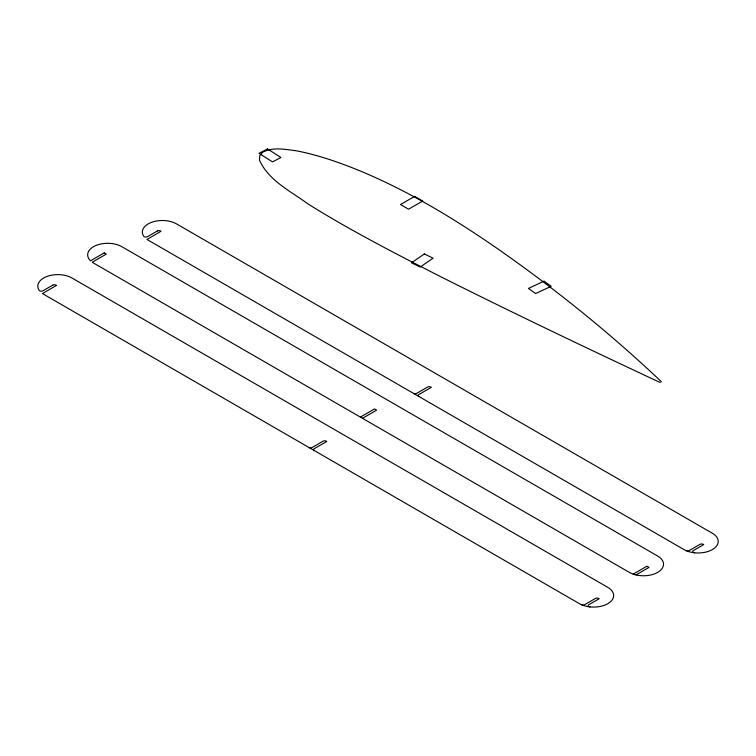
<?xml version="1.0" encoding="UTF-8"?>
<svg xmlns="http://www.w3.org/2000/svg" width="756" height="756" viewBox="0 0 756 756"><rect width="100%" height="100%" fill="white"/><g stroke="black" fill="none" stroke-linecap="round" stroke-linejoin="round"><path stroke-width="1.13" d="M360.395 417.104L374.541 408.93L376.639 410.139L362.483 418.314M633.207 574.125L646.938 566.197L649.035 567.406L636.004 574.929M660.196 382.536C587.355 348.44 514.77 313.787 442.846 277.792C397.231 254.488 351.512 231.156 308.051 203.969C290.786 191.23 268.541 180.656 259.469 160.102L259.752 155.708L262.615 152.258C273.058 146.721 285.418 149.433 296.541 150.831C318.163 155.008 339.019 162.342 359.383 170.61C407.843 190.729 453.005 217.917 496.087 247.694C554.384 288.272 609.884 332.952 661.472 381.799M581.685 604.791A2.296 1.323 0 0 0 584.681 604.668L595.454 598.45A2.296 1.323 0 0 1 598.705 598.45L599.168 598.724L588.886 604.658A2.296 1.323 0 0 0 588.319 605.991A2.296 1.323 0 0 0 590.105 606.907M308.911 447.476A2.296 1.323 0 0 0 312.162 447.476L323.058 441.183A2.296 1.323 0 0 1 326.308 441.183L326.781 441.457L314.25 448.686A2.296 1.323 0 0 0 314.25 450.567M686.221 550.68A2.296 1.323 0 0 0 689.226 550.557L699.99 544.339A2.296 1.323 0 0 1 703.241 544.339L703.713 544.613L693.422 550.548A2.296 1.323 0 0 0 692.855 551.88A2.296 1.323 0 0 0 694.641 552.797M413.447 393.366A2.296 1.323 0 0 0 416.698 393.366L427.594 387.072A2.296 1.323 0 0 1 430.854 387.072L431.317 387.346L418.786 394.575A2.296 1.323 0 0 0 418.786 396.456M424.305 253.959L411.491 262.842L420.26 267.057L433.065 258.174L424.305 253.959M104.243 252.873L90.512 260.801A20.015 11.557 0 0 1 95.36 245.747A20.015 11.557 0 0 1 121.829 246.683L657.663 556.047A20.015 11.557 0 0 1 657.663 572.387A20.015 11.557 0 0 1 629.351 572.387L93.527 263.031A20.015 11.557 0 0 1 92.241 262.219L106.331 254.082L104.243 252.873M52.759 285.125L42.922 290.805A2.296 1.323 0 0 1 39.151 290.342A20.015 11.557 0 0 1 46.891 276.488A20.015 11.557 0 0 1 71.971 278L607.796 587.355A20.015 11.557 0 0 1 607.796 603.704A20.015 11.557 0 0 1 579.493 603.704L42.459 293.583L56.473 285.39L56.01 285.125A2.296 1.323 0 0 0 52.759 285.125M157.295 231.015L147.458 236.694A2.296 1.323 0 0 1 143.687 236.231A20.015 11.557 0 0 1 151.427 222.377A20.015 11.557 0 0 1 176.507 223.889L712.341 533.245A20.015 11.557 0 0 1 712.341 549.593A20.015 11.557 0 0 1 684.029 549.593L146.995 239.472L161.009 231.279L160.546 231.015A2.296 1.323 0 0 0 157.295 231.015M414.666 196.371L400.51 204.536L408.571 209.195L422.727 201.02L414.666 196.371M267.492 148.913L259.034 153.336L272.472 161.897L280.93 157.475L267.492 148.913M544.037 281.175L528.463 288.433L535.626 293.555L551.2 286.297L544.037 281.175"/></g></svg>
